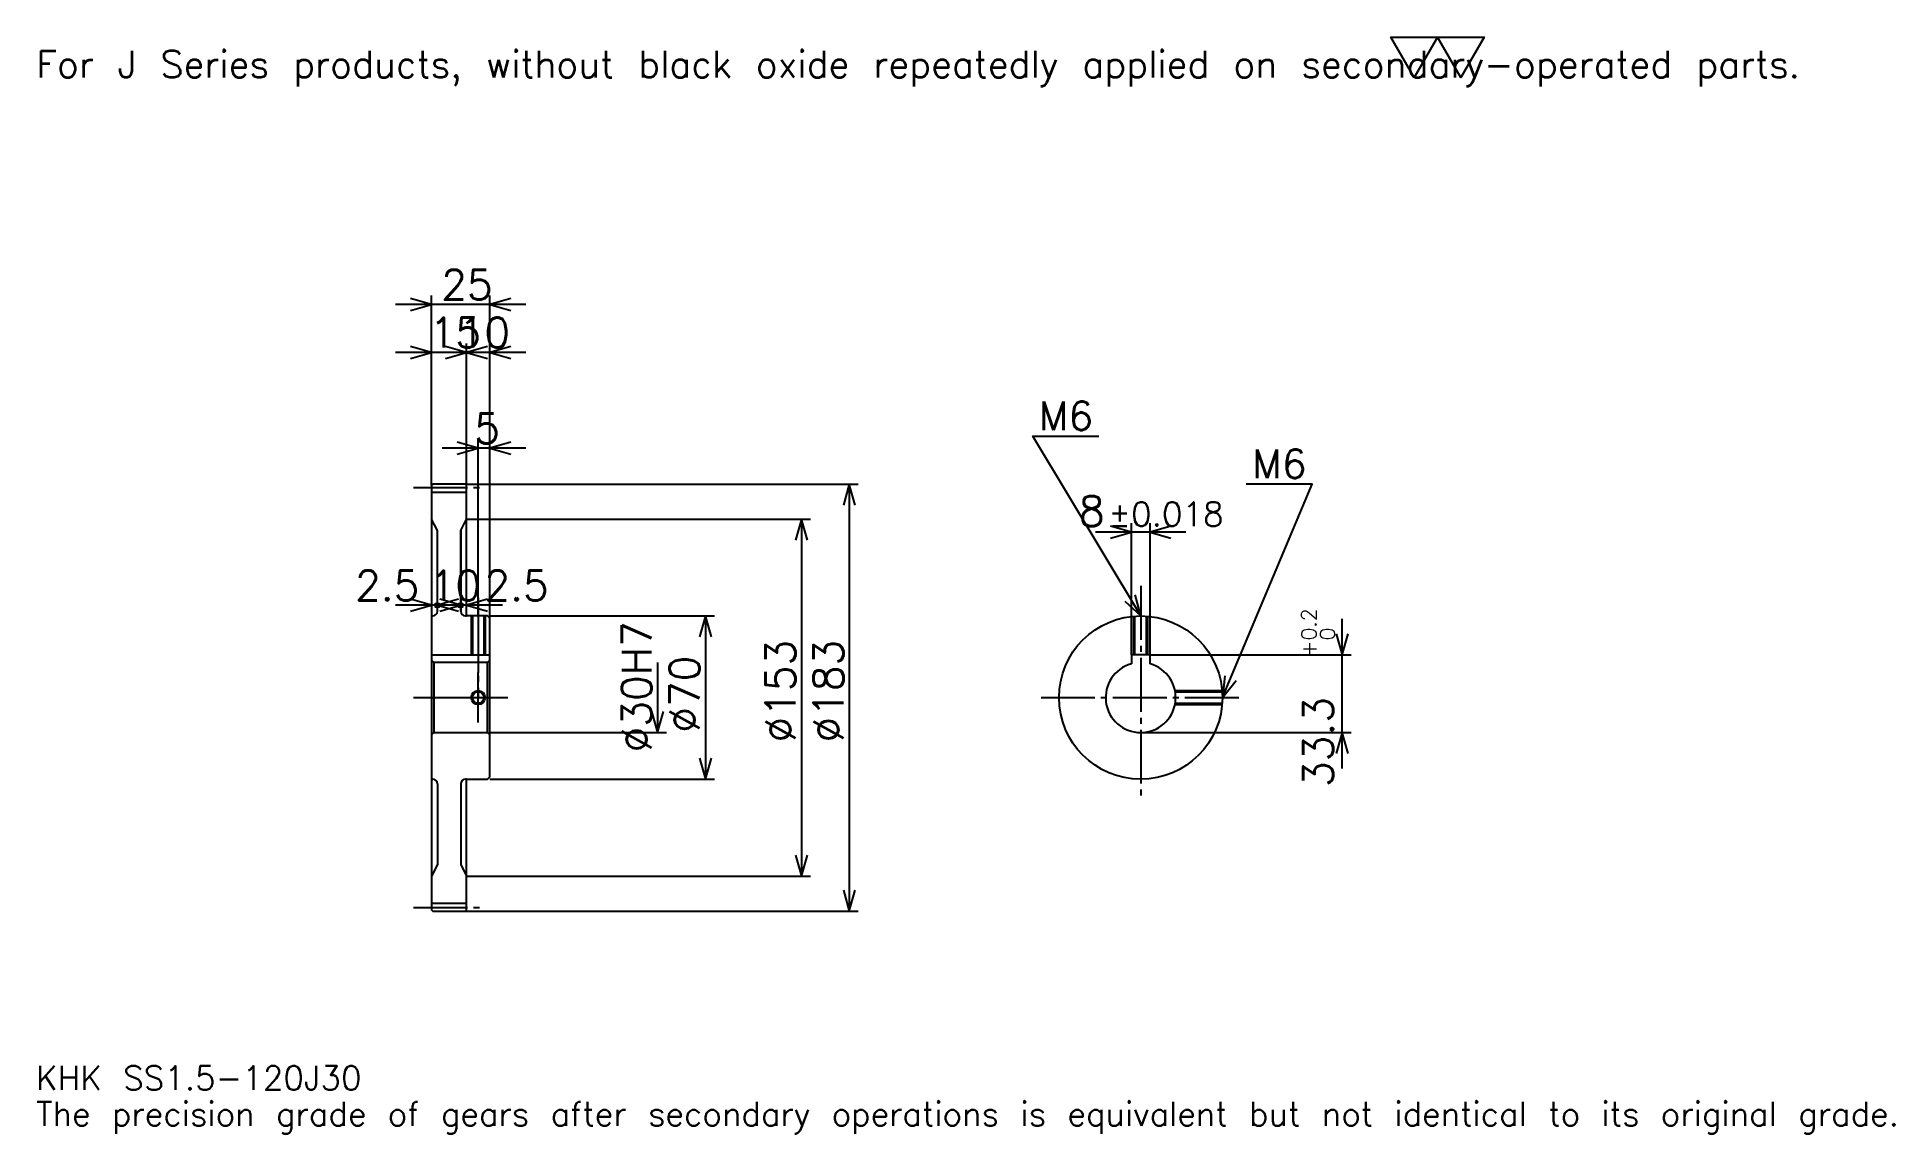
# Model space of a CAD drawing. Extents: x 26 to 822, y 9 to 480.
import ezdxf

# ---------------------------------------------------------------- set-up
doc = ezdxf.new("R2010")
doc.units = 0
doc.linetypes.add('DASHDOT', pattern=[30.810812, 23.108108, -2.567568, 2.567568, -2.567568])
doc.layers.get('0').update_dxf_attribs({"linetype": 'CONTINUOUS'})
doc.layers.add('DASHDOT', color=6, linetype='DASHDOT')
doc.styles.add('KANJI', font='TXT', dxfattribs={"bigfont": 'BIGFONT'})

msp = doc.modelspace()

# ---------------------------------------------------------------- linework, layer by layer
at = {"color": 5}
for p, q in [((195.135132, 287.918915), (195.135132, 368.797302)), ((220.135132, 287.918915), (220.135132, 368.797302)), ((235.540543, 364.945923), (179.729721, 364.945923)), ((225.540543, 344.405396), (179.729721, 344.405396)), ((235.540543, 344.405396), (194.729721, 344.405396)), ((210.135132, 287.918915), (210.135132, 348.256744)), ((235.540543, 303.32431), (199.729721, 303.32431)), ((215.135132, 287.918915), (215.135132, 307.175659)), ((195.135132, 287.418915), (195.135132, 287.918915)), ((209.635132, 287.918915), (220.135132, 287.918915)), ((210.135132, 287.418915), (210.135132, 287.918915)), ((215.135132, 231.418915), (215.135132, 287.918915)), ((215.135132, 231.418915), (215.135132, 287.918915)), ((220.135132, 287.918915), (378.040527, 287.918915)), ((220.135132, 230.418915), (220.135132, 287.918915)), ((374.189178, 287.918915), (374.189178, 104.918915)), ((210.135132, 272.918915), (220.135132, 272.918915)), ((220.135132, 272.918915), (357.5, 272.918915)), ((353.648651, 272.918915), (353.648651, 119.918915)), ((495.054047, 214.718918), (495.054047, 271.216217)), ((503.054047, 214.718918), (503.054047, 271.216217)), ((518.459473, 267.364868), (479.648651, 267.364868)), ((213.040543, 235.986481), (179.729721, 235.986481)), ((223.040543, 235.986481), (182.229721, 235.986481)), ((225.540543, 235.986481), (192.229721, 235.986481)), ((220.135132, 231.418915), (316.418915, 231.418915)), ((312.567566, 231.418915), (312.567566, 161.418915)), ((585.405396, 166.013504), (585.405396, 230.124329)), ((292.027039, 211.418915), (292.027039, 181.418915)), ((503.054047, 214.718918), (589.256714, 214.718918)), ((220.135132, 181.418915), (295.878357, 181.418915)), ((499.054047, 181.418915), (589.256714, 181.418915)), ((220.135132, 161.418915), (316.418915, 161.418915)), ((210.135132, 119.918915), (220.135132, 119.918915)), ((220.135132, 119.918915), (357.5, 119.918915)), ((209.635132, 104.918915), (220.135132, 104.918915)), ((220.135132, 104.918915), (378.040527, 104.918915))]:
    msp.add_line(p, q, dxfattribs=at)
at = {"color": 4}
for p, q in [((195.135132, 284.543915), (210.135132, 284.543915)), ((207.635132, 268.01239), (207.635132, 233.418915)), ((195.135132, 231.418915), (195.635132, 231.418915)), ((209.635132, 231.418915), (210.135132, 231.418915)), ((195.135132, 214.718918), (220.135132, 214.718918)), ((220.135132, 212.418915), (219.135132, 211.418915)), ((195.135132, 180.418915), (196.135132, 181.418915)), ((220.135132, 180.418915), (219.135132, 181.418915)), ((195.135132, 161.418915), (195.635132, 161.418915)), ((207.635132, 159.418915), (207.635132, 124.825439)), ((210.135132, 161.418915), (209.635132, 161.418915)), ((195.135132, 108.293915), (210.135132, 108.293915))]:
    msp.add_line(p, q, dxfattribs=at)
at = {"color": 7}
msp.add_lwpolyline([(616.216187, 462.16217), (606.202698, 479.518921), (646.256714, 479.518921), (636.243225, 462.16217), (626.229675, 479.518921), (616.216187, 462.16217)], dxfattribs=at)
at = {"color": 5}
for points in [[(186.148651, 362.378357), (195.135132, 364.945923), (186.148651, 367.513489)], [(229.121613, 367.513489), (220.135132, 364.945923), (229.121613, 362.378357)], [(186.148651, 341.83783), (195.135132, 344.405396), (186.148651, 346.972961)], [(201.148651, 341.83783), (210.135132, 344.405396), (201.148651, 346.972961)], [(219.121613, 346.972961), (210.135132, 344.405396), (219.121613, 341.83783)], [(229.121613, 346.972961), (220.135132, 344.405396), (229.121613, 341.83783)], [(206.148651, 300.756744), (215.135132, 303.32431), (206.148651, 305.891876)], [(229.121613, 305.891876), (220.135132, 303.32431), (229.121613, 300.756744)], [(499.054047, 231.418915), (452.83783, 308.445923), (481.081085, 308.445923)], [(376.756744, 278.932434), (374.189178, 287.918915), (371.621613, 278.932434)], [(534.054077, 196.418915), (572.567566, 287.905396), (544.324341, 287.905396)], [(356.216217, 263.932434), (353.648651, 272.918915), (351.081085, 263.932434)], [(486.067566, 264.797302), (495.054047, 267.364868), (486.067566, 269.932434)], [(512.040527, 269.932434), (503.054047, 267.364868), (512.040527, 264.797302)], [(492.228851, 237.803757), (499.054047, 231.418915), (496.632202, 240.44577)], [(186.148651, 233.418915), (195.135132, 235.986481), (186.148651, 238.554047)], [(197.635132, 235.986481), (196.864868, 236.756744), (198.405396, 236.756744), (198.405396, 235.216217), (196.864868, 235.216217), (196.864868, 236.756744), (197.635132, 235.986481), (198.405396, 235.216217), (198.405396, 236.756744), (197.635132, 235.986481)], [(206.621613, 238.554047), (197.635132, 235.986481), (206.621613, 233.418915)], [(198.648651, 233.418915), (207.635132, 235.986481), (198.648651, 238.554047)], [(207.635132, 235.986481), (206.864868, 236.756744), (208.405396, 236.756744), (208.405396, 235.216217), (206.864868, 235.216217), (206.864868, 236.756744), (207.635132, 235.986481), (208.405396, 235.216217), (208.405396, 236.756744), (207.635132, 235.986481)], [(219.121613, 238.554047), (210.135132, 235.986481), (219.121613, 233.418915)], [(315.135132, 222.432434), (312.567566, 231.418915), (310, 222.432434)], [(582.83783, 223.705399), (585.405396, 214.718918), (587.972961, 223.705399)], [(535.174316, 205.697617), (534.054077, 196.418915), (539.907227, 203.7052)], [(289.459473, 190.405396), (292.027039, 181.418915), (294.594604, 190.405396)], [(587.972961, 172.432434), (585.405396, 181.418915), (582.83783, 172.432434)], [(310, 170.405396), (312.567566, 161.418915), (315.135132, 170.405396)], [(351.081085, 128.905396), (353.648651, 119.918915), (356.216217, 128.905396)], [(371.621613, 113.905403), (374.189178, 104.918915), (376.756744, 113.905403)]]:
    msp.add_lwpolyline(points, dxfattribs=at)
at = {"color": 4}
for points in [[(210.135132, 287.418915), (209.635132, 287.918915), (195.635132, 287.918915), (195.135132, 287.418915), (195.135132, 180.418915)], [(195.135132, 180.418915), (195.135132, 105.418915), (195.635132, 104.918915), (209.635132, 104.918915), (210.135132, 105.418915), (210.135132, 161.418915), (219.135132, 161.418915), (220.135132, 162.418915), (220.135132, 230.418915), (219.135132, 231.418915), (210.135132, 231.418915), (210.135132, 287.418915)], [(197.635132, 233.418915), (197.635132, 268.01239), (195.135132, 272.918915)], [(207.635132, 233.418915), (207.635132, 268.01239), (210.135132, 272.918915)], [(212.135132, 231.418915), (212.135132, 214.718918)], [(212.67514, 231.418915), (212.67514, 214.718918)], [(217.595123, 231.418915), (217.595123, 214.718918)], [(218.135132, 231.418915), (218.135132, 214.718918)], [(496.054047, 214.718918), (496.054047, 231.2901)], [(496.594055, 214.718918), (496.594055, 231.332352)], [(501.514038, 214.718918), (501.514038, 231.332352)], [(502.054047, 214.718918), (502.054047, 231.2901)], [(195.135132, 212.418915), (196.135132, 211.418915), (196.135132, 181.418915), (219.135132, 181.418915), (219.135132, 211.418915), (196.135132, 211.418915)], [(503.054047, 210.875748), (503.054047, 214.718918), (495.054047, 214.718918), (495.054047, 210.875748)], [(513.750977, 199.418915), (533.925232, 199.418915)], [(513.750977, 193.418915), (533.925232, 193.418915)], [(513.850952, 198.878922), (533.967529, 198.878922)], [(513.850952, 193.958908), (533.967529, 193.958908)], [(197.635132, 159.418915), (197.635132, 124.825439), (195.135132, 119.918915)], [(207.635132, 159.418915), (207.635132, 124.825439), (210.135132, 119.918915)]]:
    msp.add_lwpolyline(points, dxfattribs=at)
for centre, radius in [((499.054047, 196.418915), 35), ((215.135132, 196.418915), 2.46)]:
    msp.add_circle(centre, radius, dxfattribs=at)
at = {"color": 7}
msp.add_circle((215.135132, 196.418915), 3, dxfattribs=at)
at = {"color": 4}
for centre, radius, start, end in [((195.635132, 233.418915), 2, 270, 0), ((209.635132, 233.418915), 2, 180, 270), ((499.054047, 196.418915), 15, 105.466010323, 74.533989677), ((195.635132, 159.418915), 2, 0, 90), ((209.635132, 159.418915), 2, 90, 180)]:
    msp.add_arc(centre, radius, start, end, dxfattribs=at)
at = {"layer": 'DASHDOT', "color": 7}
for p, q in [((187.432434, 286.418915), (217.83783, 286.418915)), ((499.054047, 244.256744), (499.054047, 153.716217)), ((215.135132, 231.418915), (215.135132, 196.418915)), ((187.432434, 196.418915), (227.83783, 196.418915)), ((456.351349, 196.418915), (541.756714, 196.418915)), ((187.432434, 106.418915), (217.83783, 106.418915))]:
    msp.add_line(p, q, dxfattribs=at)
for points in [[(215.135132, 239.121613), (215.135132, 207.016205)], [(215.135132, 185.716217), (215.135132, 207.121613)], [(204.432434, 196.418915), (225.83783, 196.418915)]]:
    msp.add_lwpolyline(points, dxfattribs=at)

# ---------------------------------------------------------------- texts
at = {"color": 7, "style": 'KANJI'}
for s, height, p in [('For J Series products, without black oxide repeatedly applied on secondary-operated parts.', 11.554054, (25.675676, 462.16217)), ('25', 12.837838, (199.290543, 367)), ('15', 12.837838, (194.290543, 346.459442)), ('10', 12.837838, (206.790543, 346.459442)), ('M6', 12.324325, (455.405396, 311.013519)), ('5', 12.837838, (213.46283, 305.378357)), ('M6', 12.324325, (546.891846, 290.472961)), ('8', 12.837838, (472.554199, 269.932434)), ('%%p0.018', 10.27027, (485.262085, 269.932434)), ('2.5', 12.837838, (162.398651, 238.040527)), ('10', 12.837838, (194.290543, 238.040527)), ('2.5', 12.837838, (217.83783, 238.040527)), ('KHK SS1.5-120J30', 10.27027, (25.675676, 28.243244)), ('The precision grade of gears after secondary operations is equivalent but not identical to its original grade.', 10.27027, (25.675676, 12.837838))]:
    msp.add_text(s, height=height, dxfattribs=at).set_placement(p)
for s, height, p in [('0.2', 6.418919, (574.364868, 220.890076)), ('%%c30H7', 12.837838, (289.459473, 172.989868)), ('0', 6.418919, (582.324341, 220.890076)), ('%%c153', 12.837838, (351.081085, 177.162155)), ('%%c183', 12.837838, (371.621613, 177.162155)), ('+', 6.418919, (574.364868, 213.700882)), ('%%c70', 12.837838, (310, 181.334457)), ('33.3', 12.837838, (581.554077, 158.133636))]:
    msp.add_text(s, height=height, rotation=90, dxfattribs=at).set_placement(p)

doc.saveas('drawing.dxf')
